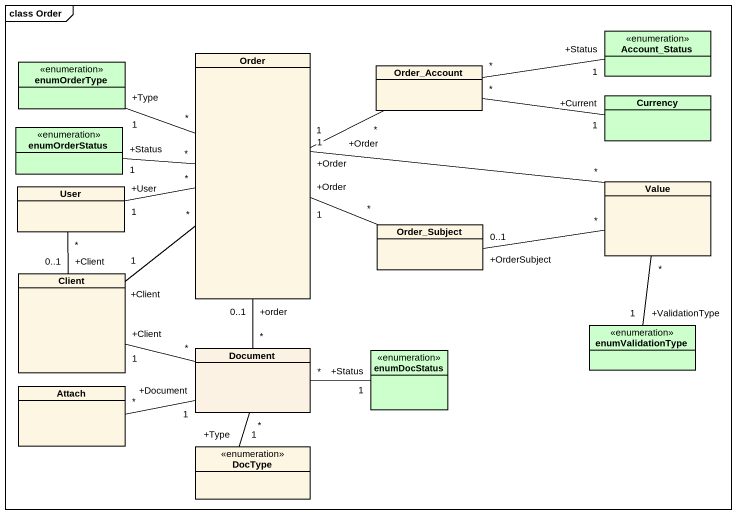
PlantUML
@startuml
mainframe class Order
hide circle
hide empty members
enum Account_Status #CCFFCC
enum enumOrderType #CCFFCC
class Order
class Order_Account
class Currency #CCFFCC
enum enumOrderStatus #CCFFCC
class User
class Value
class Order_Subject
class Client
class Document #FCF2E3
enum enumDocStatus #CCFFCC
enum enumValidationType #CCFFCC
class Attach
enum DocType
Order "*" -left- "+Type\n1" enumOrderType
Order "*" -left- "+Status\n1" enumOrderStatus
Order "*" -left- "+User\n1" User
Order "*" -- "+Client\n1" Client
Order_Account "*" -right- "+Status\n1" Account_Status
Order_Account "*" -left- "+Order\n1" Order
Order_Account "*" -right- "+Current\n1" Currency
User "*" -- "+Client\n0..1" Client
Value "*" -left- "+Order\n1" Order
Value "*" -left- "+OrderSubject\n0..1" Order_Subject
Value "*" -- "+ValidationType\n1" enumValidationType
Order_Subject "*" -left- "+Order\n1" Order
Document "*" -up- "+order\n0..1" Order
Document "*" -left- "+Client\n1" Client
Document "*" -right- "+Status\n1" enumDocStatus
Document "*" -- "+Type\n1" DocType
Attach "*" -right- "+Document\n1" Document
@enduml
